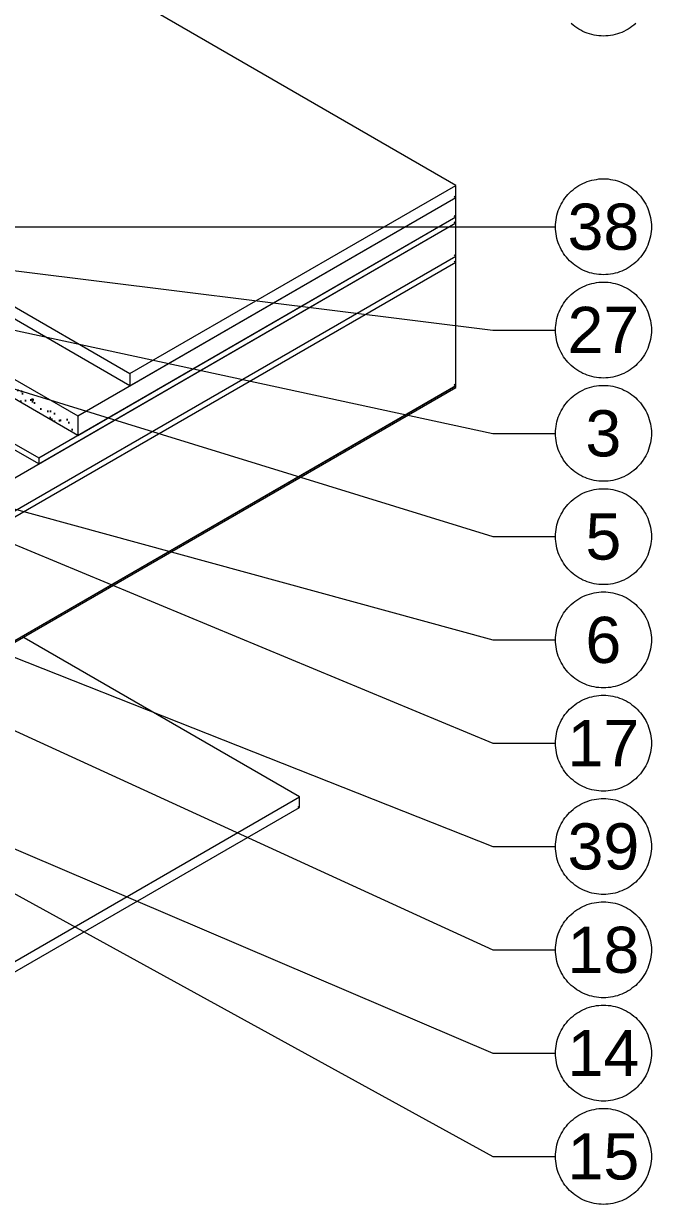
# Model space of a CAD drawing. Header units: millimetres. Extents: x 0 to 5940, y 0 to 8400.
# Drawn here: x 2268 to 2948, y 3268 to 4548 of the extents above; entities that cross this region are included whole.
import ezdxf

# ---------------------------------------------------------------- set-up
doc = ezdxf.new("R2010")
doc.units = ezdxf.units.MM
doc.header["$LTSCALE"] = 20
for name, color, linetype in [('1-CORTE-LINEAS', 7, 'Continuous'), ('2-DETALLES-ARISTAS', 7, 'Continuous'), ('2-DETALLES-RAYADOS', 8, 'Continuous'), ('3-TEXTOS', 7, 'Continuous')]:
    doc.layers.add(name, color=color, linetype=linetype)
doc.styles.add('ARIAL', font='arial.ttf')

msp = doc.modelspace()

# ---------------------------------------------------------------- hatches: boundary and pattern name
at = {"layer": '2-DETALLES-RAYADOS'}
h = msp.add_hatch(dxfattribs=at)
h.set_pattern_fill('AR-SAND', scale=0.4)
h.paths.add_polyline_path([(1808.7, 4400.6), (2326.3, 4101.8), (2326.3, 4101.8), (2326.3, 4123), (2326.3, 4123), (2129.1, 4236.9), (2129, 4236.9), (2128.4, 4236.9), (2127.7, 4236.9), (2127, 4237), (2126.3, 4237.2), (2125.7, 4237.4), (2125, 4237.7), (2124.5, 4238.1), (2123.9, 4238.5), (2123.4, 4239), (2122.9, 4239.5), (2122.5, 4240), (2122.2, 4240.6), (2122, 4241), (1808.7, 4421.9), (1808.7, 4400.6), (1808.7, 4400.6), (1808.7, 4400.6)])

# ---------------------------------------------------------------- linework, layer by layer
at = {"layer": '1-CORTE-LINEAS', "color": 7, "lineweight": 18}
for points in [[(2931.4, 4548.3), (2929.4, 4546.6), (2927.4, 4545.1), (2925.3, 4543.6), (2923.2, 4542.2), (2921, 4541), (2918.7, 4539.8), (2916.4, 4538.8), (2914, 4537.9), (2911.6, 4537.1), (2909.1, 4536.4), (2906.6, 4535.8), (2904.1, 4535.4), (2901.6, 4535.1), (2899, 4534.9), (2896.5, 4534.8), (2893.9, 4534.9), (2891.4, 4535.1), (2888.8, 4535.4), (2886.3, 4535.8), (2883.8, 4536.4), (2881.4, 4537.1), (2878.9, 4537.9), (2876.6, 4538.8), (2874.2, 4539.8), (2871.9, 4541), (2869.7, 4542.2), (2867.6, 4543.6), (2865.5, 4545.1), (2863.5, 4546.6), (2861.5, 4548.3)], [(2948.5, 4328), (2948.4, 4325.5), (2948.2, 4322.9), (2947.9, 4320.4), (2947.5, 4317.9), (2946.9, 4315.4), (2946.2, 4312.9), (2945.4, 4310.5), (2944.5, 4308.1), (2943.5, 4305.8), (2942.3, 4303.5), (2941.1, 4301.3), (2939.7, 4299.1), (2938.2, 4297), (2936.7, 4295), (2935, 4293.1), (2933.2, 4291.2), (2931.4, 4289.5), (2929.4, 4287.8), (2927.4, 4286.2), (2925.3, 4284.8), (2923.2, 4283.4), (2921, 4282.2), (2918.7, 4281), (2916.4, 4280), (2914, 4279), (2911.6, 4278.2), (2909.1, 4277.6), (2906.6, 4277), (2904.1, 4276.6), (2901.6, 4276.3), (2899, 4276.1), (2896.5, 4276), (2893.9, 4276.1), (2891.4, 4276.3), (2888.8, 4276.6), (2886.3, 4277), (2883.8, 4277.6), (2881.4, 4278.2), (2878.9, 4279), (2876.6, 4280), (2874.2, 4281), (2871.9, 4282.2), (2869.7, 4283.4), (2867.6, 4284.8), (2865.5, 4286.2), (2863.5, 4287.8), (2861.5, 4289.5), (2859.7, 4291.2), (2857.9, 4293.1), (2856.3, 4295), (2854.7, 4297), (2853.2, 4299.1), (2851.9, 4301.3), (2850.6, 4303.5), (2849.5, 4305.8), (2848.4, 4308.1), (2847.5, 4310.5), (2846.7, 4312.9), (2846, 4315.4), (2845.5, 4317.9), (2845, 4320.4), (2844.7, 4322.9), (2844.5, 4325.5), (2844.5, 4328), (2844.5, 4330.6), (2844.7, 4333.1), (2845, 4335.6), (2845.5, 4338.2), (2846, 4340.6), (2846.7, 4343.1), (2847.5, 4345.5), (2848.4, 4347.9), (2849.5, 4350.2), (2850.6, 4352.5), (2851.9, 4354.7), (2853.2, 4356.9), (2854.7, 4359), (2856.3, 4361), (2857.9, 4362.9), (2859.7, 4364.8), (2861.5, 4366.5), (2863.5, 4368.2), (2865.5, 4369.8), (2867.6, 4371.2), (2869.7, 4372.6), (2871.9, 4373.9), (2874.2, 4375), (2876.6, 4376.1), (2878.9, 4377), (2881.4, 4377.8), (2883.8, 4378.5), (2886.3, 4379), (2888.8, 4379.4), (2891.4, 4379.8), (2893.9, 4379.9), (2896.5, 4380), (2899, 4379.9), (2901.6, 4379.8), (2904.1, 4379.4), (2906.6, 4379), (2909.1, 4378.5), (2911.6, 4377.8), (2914, 4377), (2916.4, 4376.1), (2918.7, 4375), (2921, 4373.9), (2923.2, 4372.6), (2925.3, 4371.2), (2927.4, 4369.8), (2929.4, 4368.2), (2931.4, 4366.5), (2933.2, 4364.8), (2935, 4362.9), (2936.7, 4361), (2938.2, 4359), (2939.7, 4356.9), (2941.1, 4354.7), (2942.3, 4352.5), (2943.5, 4350.2), (2944.5, 4347.9), (2945.4, 4345.5), (2946.2, 4343.1), (2946.9, 4340.6), (2947.5, 4338.2), (2947.9, 4335.6), (2948.2, 4333.1), (2948.4, 4330.6), (2948.5, 4328)], [(2948.5, 4216), (2948.4, 4213.5), (2948.2, 4210.9), (2947.9, 4208.4), (2947.5, 4205.9), (2946.9, 4203.4), (2946.2, 4200.9), (2945.4, 4198.5), (2944.5, 4196.1), (2943.5, 4193.8), (2942.3, 4191.5), (2941.1, 4189.3), (2939.7, 4187.1), (2938.2, 4185), (2936.7, 4183), (2935, 4181.1), (2933.2, 4179.2), (2931.4, 4177.5), (2929.4, 4175.8), (2927.4, 4174.2), (2925.3, 4172.8), (2923.2, 4171.4), (2921, 4170.2), (2918.7, 4169), (2916.4, 4168), (2914, 4167.1), (2911.6, 4166.3), (2909.1, 4165.6), (2906.6, 4165), (2904.1, 4164.6), (2901.6, 4164.3), (2899, 4164.1), (2896.5, 4164), (2893.9, 4164.1), (2891.4, 4164.3), (2888.8, 4164.6), (2886.3, 4165), (2883.8, 4165.6), (2881.4, 4166.3), (2878.9, 4167.1), (2876.6, 4168), (2874.2, 4169), (2871.9, 4170.2), (2869.7, 4171.4), (2867.6, 4172.8), (2865.5, 4174.2), (2863.5, 4175.8), (2861.5, 4177.5), (2859.7, 4179.2), (2857.9, 4181.1), (2856.3, 4183), (2854.7, 4185), (2853.2, 4187.1), (2851.9, 4189.3), (2850.6, 4191.5), (2849.5, 4193.8), (2848.4, 4196.1), (2847.5, 4198.5), (2846.7, 4200.9), (2846, 4203.4), (2845.5, 4205.9), (2845, 4208.4), (2844.7, 4210.9), (2844.5, 4213.5), (2844.5, 4216), (2844.5, 4218.6), (2844.7, 4221.1), (2845, 4223.6), (2845.5, 4226.2), (2846, 4228.6), (2846.7, 4231.1), (2847.5, 4233.5), (2848.4, 4235.9), (2849.5, 4238.2), (2850.6, 4240.5), (2851.9, 4242.7), (2853.2, 4244.9), (2854.7, 4247), (2856.3, 4249), (2857.9, 4250.9), (2859.7, 4252.8), (2861.5, 4254.5), (2863.5, 4256.2), (2865.5, 4257.8), (2867.6, 4259.2), (2869.7, 4260.6), (2871.9, 4261.9), (2874.2, 4263), (2876.6, 4264.1), (2878.9, 4265), (2881.4, 4265.8), (2883.8, 4266.5), (2886.3, 4267), (2888.8, 4267.4), (2891.4, 4267.8), (2893.9, 4267.9), (2896.5, 4268), (2899, 4267.9), (2901.6, 4267.8), (2904.1, 4267.4), (2906.6, 4267), (2909.1, 4266.5), (2911.6, 4265.8), (2914, 4265), (2916.4, 4264.1), (2918.7, 4263), (2921, 4261.9), (2923.2, 4260.6), (2925.3, 4259.2), (2927.4, 4257.8), (2929.4, 4256.2), (2931.4, 4254.5), (2933.2, 4252.8), (2935, 4250.9), (2936.7, 4249), (2938.2, 4247), (2939.7, 4244.9), (2941.1, 4242.7), (2942.3, 4240.5), (2943.5, 4238.2), (2944.5, 4235.9), (2945.4, 4233.5), (2946.2, 4231.1), (2946.9, 4228.6), (2947.5, 4226.2), (2947.9, 4223.6), (2948.2, 4221.1), (2948.4, 4218.6), (2948.5, 4216)], [(2948.5, 4104), (2948.4, 4101.5), (2948.2, 4098.9), (2947.9, 4096.4), (2947.5, 4093.9), (2946.9, 4091.4), (2946.2, 4088.9), (2945.4, 4086.5), (2944.5, 4084.1), (2943.5, 4081.8), (2942.3, 4079.5), (2941.1, 4077.3), (2939.7, 4075.1), (2938.2, 4073), (2936.7, 4071), (2935, 4069.1), (2933.2, 4067.2), (2931.4, 4065.5), (2929.4, 4063.8), (2927.4, 4062.2), (2925.3, 4060.8), (2923.2, 4059.4), (2921, 4058.2), (2918.7, 4057), (2916.4, 4056), (2914, 4055.1), (2911.6, 4054.3), (2909.1, 4053.6), (2906.6, 4053), (2904.1, 4052.6), (2901.6, 4052.3), (2899, 4052.1), (2896.5, 4052), (2893.9, 4052.1), (2891.4, 4052.3), (2888.8, 4052.6), (2886.3, 4053), (2883.8, 4053.6), (2881.4, 4054.3), (2878.9, 4055.1), (2876.6, 4056), (2874.2, 4057), (2871.9, 4058.2), (2869.7, 4059.4), (2867.6, 4060.8), (2865.5, 4062.2), (2863.5, 4063.8), (2861.5, 4065.5), (2859.7, 4067.2), (2857.9, 4069.1), (2856.3, 4071), (2854.7, 4073), (2853.2, 4075.1), (2851.9, 4077.3), (2850.6, 4079.5), (2849.5, 4081.8), (2848.4, 4084.1), (2847.5, 4086.5), (2846.7, 4088.9), (2846, 4091.4), (2845.5, 4093.9), (2845, 4096.4), (2844.7, 4098.9), (2844.5, 4101.5), (2844.5, 4104), (2844.5, 4106.6), (2844.7, 4109.1), (2845, 4111.6), (2845.5, 4114.2), (2846, 4116.6), (2846.7, 4119.1), (2847.5, 4121.5), (2848.4, 4123.9), (2849.5, 4126.2), (2850.6, 4128.5), (2851.9, 4130.7), (2853.2, 4132.9), (2854.7, 4135), (2856.3, 4137), (2857.9, 4138.9), (2859.7, 4140.8), (2861.5, 4142.5), (2863.5, 4144.2), (2865.5, 4145.8), (2867.6, 4147.2), (2869.7, 4148.6), (2871.9, 4149.9), (2874.2, 4151), (2876.6, 4152.1), (2878.9, 4153), (2881.4, 4153.8), (2883.8, 4154.5), (2886.3, 4155), (2888.8, 4155.4), (2891.4, 4155.8), (2893.9, 4155.9), (2896.5, 4156), (2899, 4155.9), (2901.6, 4155.8), (2904.1, 4155.4), (2906.6, 4155), (2909.1, 4154.5), (2911.6, 4153.8), (2914, 4153), (2916.4, 4152.1), (2918.7, 4151), (2921, 4149.9), (2923.2, 4148.6), (2925.3, 4147.2), (2927.4, 4145.8), (2929.4, 4144.2), (2931.4, 4142.5), (2933.2, 4140.8), (2935, 4138.9), (2936.7, 4137), (2938.2, 4135), (2939.7, 4132.9), (2941.1, 4130.7), (2942.3, 4128.5), (2943.5, 4126.2), (2944.5, 4123.9), (2945.4, 4121.5), (2946.2, 4119.1), (2946.9, 4116.6), (2947.5, 4114.2), (2947.9, 4111.6), (2948.2, 4109.1), (2948.4, 4106.6), (2948.5, 4104)], [(2948.5, 3992), (2948.4, 3989.5), (2948.2, 3986.9), (2947.9, 3984.4), (2947.5, 3981.9), (2946.9, 3979.4), (2946.2, 3976.9), (2945.4, 3974.5), (2944.5, 3972.1), (2943.5, 3969.8), (2942.3, 3967.5), (2941.1, 3965.3), (2939.7, 3963.1), (2938.2, 3961), (2936.7, 3959), (2935, 3957.1), (2933.2, 3955.2), (2931.4, 3953.5), (2929.4, 3951.8), (2927.4, 3950.2), (2925.3, 3948.8), (2923.2, 3947.4), (2921, 3946.2), (2918.7, 3945), (2916.4, 3944), (2914, 3943.1), (2911.6, 3942.3), (2909.1, 3941.6), (2906.6, 3941), (2904.1, 3940.6), (2901.6, 3940.3), (2899, 3940.1), (2896.5, 3940), (2893.9, 3940.1), (2891.4, 3940.3), (2888.8, 3940.6), (2886.3, 3941), (2883.8, 3941.6), (2881.4, 3942.3), (2878.9, 3943.1), (2876.6, 3944), (2874.2, 3945), (2871.9, 3946.2), (2869.7, 3947.4), (2867.6, 3948.8), (2865.5, 3950.2), (2863.5, 3951.8), (2861.5, 3953.5), (2859.7, 3955.2), (2857.9, 3957.1), (2856.3, 3959), (2854.7, 3961), (2853.2, 3963.1), (2851.9, 3965.3), (2850.6, 3967.5), (2849.5, 3969.8), (2848.4, 3972.1), (2847.5, 3974.5), (2846.7, 3976.9), (2846, 3979.4), (2845.5, 3981.9), (2845, 3984.4), (2844.7, 3986.9), (2844.5, 3989.5), (2844.5, 3992), (2844.5, 3994.6), (2844.7, 3997.1), (2845, 3999.6), (2845.5, 4002.2), (2846, 4004.7), (2846.7, 4007.1), (2847.5, 4009.5), (2848.4, 4011.9), (2849.5, 4014.2), (2850.6, 4016.5), (2851.9, 4018.7), (2853.2, 4020.9), (2854.7, 4023), (2856.3, 4025), (2857.9, 4026.9), (2859.7, 4028.8), (2861.5, 4030.5), (2863.5, 4032.2), (2865.5, 4033.8), (2867.6, 4035.2), (2869.7, 4036.6), (2871.9, 4037.9), (2874.2, 4039), (2876.6, 4040.1), (2878.9, 4041), (2881.4, 4041.8), (2883.8, 4042.5), (2886.3, 4043), (2888.8, 4043.5), (2891.4, 4043.8), (2893.9, 4043.9), (2896.5, 4044), (2899, 4043.9), (2901.6, 4043.8), (2904.1, 4043.5), (2906.6, 4043), (2909.1, 4042.5), (2911.6, 4041.8), (2914, 4041), (2916.4, 4040.1), (2918.7, 4039), (2921, 4037.9), (2923.2, 4036.6), (2925.3, 4035.2), (2927.4, 4033.8), (2929.4, 4032.2), (2931.4, 4030.5), (2933.2, 4028.8), (2935, 4026.9), (2936.7, 4025), (2938.2, 4023), (2939.7, 4020.9), (2941.1, 4018.7), (2942.3, 4016.5), (2943.5, 4014.2), (2944.5, 4011.9), (2945.4, 4009.5), (2946.2, 4007.1), (2946.9, 4004.7), (2947.5, 4002.2), (2947.9, 3999.6), (2948.2, 3997.1), (2948.4, 3994.6), (2948.5, 3992)], [(2948.5, 3880), (2948.4, 3877.5), (2948.2, 3874.9), (2947.9, 3872.4), (2947.5, 3869.9), (2946.9, 3867.4), (2946.2, 3864.9), (2945.4, 3862.5), (2944.5, 3860.1), (2943.5, 3857.8), (2942.3, 3855.5), (2941.1, 3853.3), (2939.7, 3851.1), (2938.2, 3849), (2936.7, 3847), (2935, 3845.1), (2933.2, 3843.2), (2931.4, 3841.5), (2929.4, 3839.8), (2927.4, 3838.2), (2925.3, 3836.8), (2923.2, 3835.4), (2921, 3834.2), (2918.7, 3833), (2916.4, 3832), (2914, 3831.1), (2911.6, 3830.3), (2909.1, 3829.6), (2906.6, 3829), (2904.1, 3828.6), (2901.6, 3828.3), (2899, 3828.1), (2896.5, 3828), (2893.9, 3828.1), (2891.4, 3828.3), (2888.8, 3828.6), (2886.3, 3829), (2883.8, 3829.6), (2881.4, 3830.3), (2878.9, 3831.1), (2876.6, 3832), (2874.2, 3833), (2871.9, 3834.2), (2869.7, 3835.4), (2867.6, 3836.8), (2865.5, 3838.2), (2863.5, 3839.8), (2861.5, 3841.5), (2859.7, 3843.2), (2857.9, 3845.1), (2856.3, 3847), (2854.7, 3849), (2853.2, 3851.1), (2851.9, 3853.3), (2850.6, 3855.5), (2849.5, 3857.8), (2848.4, 3860.1), (2847.5, 3862.5), (2846.7, 3864.9), (2846, 3867.4), (2845.5, 3869.9), (2845, 3872.4), (2844.7, 3874.9), (2844.5, 3877.5), (2844.5, 3880), (2844.5, 3882.6), (2844.7, 3885.1), (2845, 3887.6), (2845.5, 3890.2), (2846, 3892.7), (2846.7, 3895.1), (2847.5, 3897.5), (2848.4, 3899.9), (2849.5, 3902.2), (2850.6, 3904.5), (2851.9, 3906.7), (2853.2, 3908.9), (2854.7, 3911), (2856.3, 3913), (2857.9, 3914.9), (2859.7, 3916.8), (2861.5, 3918.5), (2863.5, 3920.2), (2865.5, 3921.8), (2867.6, 3923.2), (2869.7, 3924.6), (2871.9, 3925.9), (2874.2, 3927), (2876.6, 3928.1), (2878.9, 3929), (2881.4, 3929.8), (2883.8, 3930.5), (2886.3, 3931), (2888.8, 3931.5), (2891.4, 3931.8), (2893.9, 3932), (2896.5, 3932), (2899, 3932), (2901.6, 3931.8), (2904.1, 3931.5), (2906.6, 3931), (2909.1, 3930.5), (2911.6, 3929.8), (2914, 3929), (2916.4, 3928.1), (2918.7, 3927), (2921, 3925.9), (2923.2, 3924.6), (2925.3, 3923.2), (2927.4, 3921.8), (2929.4, 3920.2), (2931.4, 3918.5), (2933.2, 3916.8), (2935, 3914.9), (2936.7, 3913), (2938.2, 3911), (2939.7, 3908.9), (2941.1, 3906.7), (2942.3, 3904.5), (2943.5, 3902.2), (2944.5, 3899.9), (2945.4, 3897.5), (2946.2, 3895.1), (2946.9, 3892.7), (2947.5, 3890.2), (2947.9, 3887.6), (2948.2, 3885.1), (2948.4, 3882.6), (2948.5, 3880)], [(2948.5, 3768), (2948.4, 3765.5), (2948.2, 3762.9), (2947.9, 3760.4), (2947.5, 3757.9), (2946.9, 3755.4), (2946.2, 3752.9), (2945.4, 3750.5), (2944.5, 3748.1), (2943.5, 3745.8), (2942.3, 3743.5), (2941.1, 3741.3), (2939.7, 3739.1), (2938.2, 3737), (2936.7, 3735), (2935, 3733.1), (2933.2, 3731.2), (2931.4, 3729.5), (2929.4, 3727.8), (2927.4, 3726.2), (2925.3, 3724.8), (2923.2, 3723.4), (2921, 3722.2), (2918.7, 3721), (2916.4, 3720), (2914, 3719.1), (2911.6, 3718.3), (2909.1, 3717.6), (2906.6, 3717), (2904.1, 3716.6), (2901.6, 3716.3), (2899, 3716.1), (2896.5, 3716), (2893.9, 3716.1), (2891.4, 3716.3), (2888.8, 3716.6), (2886.3, 3717), (2883.8, 3717.6), (2881.4, 3718.3), (2878.9, 3719.1), (2876.6, 3720), (2874.2, 3721), (2871.9, 3722.2), (2869.7, 3723.4), (2867.6, 3724.8), (2865.5, 3726.2), (2863.5, 3727.8), (2861.5, 3729.5), (2859.7, 3731.2), (2857.9, 3733.1), (2856.3, 3735), (2854.7, 3737), (2853.2, 3739.1), (2851.9, 3741.3), (2850.6, 3743.5), (2849.5, 3745.8), (2848.4, 3748.1), (2847.5, 3750.5), (2846.7, 3752.9), (2846, 3755.4), (2845.5, 3757.9), (2845, 3760.4), (2844.7, 3762.9), (2844.5, 3765.5), (2844.5, 3768), (2844.5, 3770.6), (2844.7, 3773.1), (2845, 3775.6), (2845.5, 3778.2), (2846, 3780.7), (2846.7, 3783.1), (2847.5, 3785.5), (2848.4, 3787.9), (2849.5, 3790.2), (2850.6, 3792.5), (2851.9, 3794.7), (2853.2, 3796.9), (2854.7, 3799), (2856.3, 3801), (2857.9, 3802.9), (2859.7, 3804.8), (2861.5, 3806.5), (2863.5, 3808.2), (2865.5, 3809.8), (2867.6, 3811.3), (2869.7, 3812.6), (2871.9, 3813.9), (2874.2, 3815), (2876.6, 3816.1), (2878.9, 3817), (2881.4, 3817.8), (2883.8, 3818.5), (2886.3, 3819), (2888.8, 3819.5), (2891.4, 3819.8), (2893.9, 3820), (2896.5, 3820), (2899, 3820), (2901.6, 3819.8), (2904.1, 3819.5), (2906.6, 3819), (2909.1, 3818.5), (2911.6, 3817.8), (2914, 3817), (2916.4, 3816.1), (2918.7, 3815), (2921, 3813.9), (2923.2, 3812.6), (2925.3, 3811.3), (2927.4, 3809.8), (2929.4, 3808.2), (2931.4, 3806.5), (2933.2, 3804.8), (2935, 3802.9), (2936.7, 3801), (2938.2, 3799), (2939.7, 3796.9), (2941.1, 3794.7), (2942.3, 3792.5), (2943.5, 3790.2), (2944.5, 3787.9), (2945.4, 3785.5), (2946.2, 3783.1), (2946.9, 3780.7), (2947.5, 3778.2), (2947.9, 3775.6), (2948.2, 3773.1), (2948.4, 3770.6), (2948.5, 3768)], [(2948.5, 3656), (2948.4, 3653.5), (2948.2, 3650.9), (2947.9, 3648.4), (2947.5, 3645.9), (2946.9, 3643.4), (2946.2, 3640.9), (2945.4, 3638.5), (2944.5, 3636.1), (2943.5, 3633.8), (2942.3, 3631.5), (2941.1, 3629.3), (2939.7, 3627.1), (2938.2, 3625), (2936.7, 3623), (2935, 3621.1), (2933.2, 3619.2), (2931.4, 3617.5), (2929.4, 3615.8), (2927.4, 3614.3), (2925.3, 3612.8), (2923.2, 3611.4), (2921, 3610.2), (2918.7, 3609), (2916.4, 3608), (2914, 3607.1), (2911.6, 3606.3), (2909.1, 3605.6), (2906.6, 3605), (2904.1, 3604.6), (2901.6, 3604.3), (2899, 3604.1), (2896.5, 3604), (2893.9, 3604.1), (2891.4, 3604.3), (2888.8, 3604.6), (2886.3, 3605), (2883.8, 3605.6), (2881.4, 3606.3), (2878.9, 3607.1), (2876.6, 3608), (2874.2, 3609), (2871.9, 3610.2), (2869.7, 3611.4), (2867.6, 3612.8), (2865.5, 3614.3), (2863.5, 3615.8), (2861.5, 3617.5), (2859.7, 3619.2), (2857.9, 3621.1), (2856.3, 3623), (2854.7, 3625), (2853.2, 3627.1), (2851.9, 3629.3), (2850.6, 3631.5), (2849.5, 3633.8), (2848.4, 3636.1), (2847.5, 3638.5), (2846.7, 3640.9), (2846, 3643.4), (2845.5, 3645.9), (2845, 3648.4), (2844.7, 3650.9), (2844.5, 3653.5), (2844.5, 3656), (2844.5, 3658.6), (2844.7, 3661.1), (2845, 3663.6), (2845.5, 3666.2), (2846, 3668.7), (2846.7, 3671.1), (2847.5, 3673.5), (2848.4, 3675.9), (2849.5, 3678.3), (2850.6, 3680.5), (2851.9, 3682.7), (2853.2, 3684.9), (2854.7, 3687), (2856.3, 3689), (2857.9, 3690.9), (2859.7, 3692.8), (2861.5, 3694.5), (2863.5, 3696.2), (2865.5, 3697.8), (2867.6, 3699.3), (2869.7, 3700.6), (2871.9, 3701.9), (2874.2, 3703), (2876.6, 3704.1), (2878.9, 3705), (2881.4, 3705.8), (2883.8, 3706.5), (2886.3, 3707), (2888.8, 3707.5), (2891.4, 3707.8), (2893.9, 3708), (2896.5, 3708), (2899, 3708), (2901.6, 3707.8), (2904.1, 3707.5), (2906.6, 3707), (2909.1, 3706.5), (2911.6, 3705.8), (2914, 3705), (2916.4, 3704.1), (2918.7, 3703), (2921, 3701.9), (2923.2, 3700.6), (2925.3, 3699.3), (2927.4, 3697.8), (2929.4, 3696.2), (2931.4, 3694.5), (2933.2, 3692.8), (2935, 3690.9), (2936.7, 3689), (2938.2, 3687), (2939.7, 3684.9), (2941.1, 3682.7), (2942.3, 3680.5), (2943.5, 3678.3), (2944.5, 3675.9), (2945.4, 3673.5), (2946.2, 3671.1), (2946.9, 3668.7), (2947.5, 3666.2), (2947.9, 3663.6), (2948.2, 3661.1), (2948.4, 3658.6), (2948.5, 3656)], [(2948.5, 3544), (2948.4, 3541.5), (2948.2, 3538.9), (2947.9, 3536.4), (2947.5, 3533.9), (2946.9, 3531.4), (2946.2, 3528.9), (2945.4, 3526.5), (2944.5, 3524.1), (2943.5, 3521.8), (2942.3, 3519.5), (2941.1, 3517.3), (2939.7, 3515.1), (2938.2, 3513), (2936.7, 3511), (2935, 3509.1), (2933.2, 3507.2), (2931.4, 3505.5), (2929.4, 3503.8), (2927.4, 3502.3), (2925.3, 3500.8), (2923.2, 3499.4), (2921, 3498.2), (2918.7, 3497), (2916.4, 3496), (2914, 3495.1), (2911.6, 3494.3), (2909.1, 3493.6), (2906.6, 3493), (2904.1, 3492.6), (2901.6, 3492.3), (2899, 3492.1), (2896.5, 3492), (2893.9, 3492.1), (2891.4, 3492.3), (2888.8, 3492.6), (2886.3, 3493), (2883.8, 3493.6), (2881.4, 3494.3), (2878.9, 3495.1), (2876.6, 3496), (2874.2, 3497), (2871.9, 3498.2), (2869.7, 3499.4), (2867.6, 3500.8), (2865.5, 3502.3), (2863.5, 3503.8), (2861.5, 3505.5), (2859.7, 3507.2), (2857.9, 3509.1), (2856.3, 3511), (2854.7, 3513), (2853.2, 3515.1), (2851.9, 3517.3), (2850.6, 3519.5), (2849.5, 3521.8), (2848.4, 3524.1), (2847.5, 3526.5), (2846.7, 3528.9), (2846, 3531.4), (2845.5, 3533.9), (2845, 3536.4), (2844.7, 3538.9), (2844.5, 3541.5), (2844.5, 3544), (2844.5, 3546.6), (2844.7, 3549.1), (2845, 3551.6), (2845.5, 3554.2), (2846, 3556.7), (2846.7, 3559.1), (2847.5, 3561.5), (2848.4, 3563.9), (2849.5, 3566.3), (2850.6, 3568.5), (2851.9, 3570.7), (2853.2, 3572.9), (2854.7, 3575), (2856.3, 3577), (2857.9, 3578.9), (2859.7, 3580.8), (2861.5, 3582.5), (2863.5, 3584.2), (2865.5, 3585.8), (2867.6, 3587.3), (2869.7, 3588.6), (2871.9, 3589.9), (2874.2, 3591), (2876.6, 3592.1), (2878.9, 3593), (2881.4, 3593.8), (2883.8, 3594.5), (2886.3, 3595), (2888.8, 3595.5), (2891.4, 3595.8), (2893.9, 3596), (2896.5, 3596), (2899, 3596), (2901.6, 3595.8), (2904.1, 3595.5), (2906.6, 3595), (2909.1, 3594.5), (2911.6, 3593.8), (2914, 3593), (2916.4, 3592.1), (2918.7, 3591), (2921, 3589.9), (2923.2, 3588.6), (2925.3, 3587.3), (2927.4, 3585.8), (2929.4, 3584.2), (2931.4, 3582.5), (2933.2, 3580.8), (2935, 3578.9), (2936.7, 3577), (2938.2, 3575), (2939.7, 3572.9), (2941.1, 3570.7), (2942.3, 3568.5), (2943.5, 3566.3), (2944.5, 3563.9), (2945.4, 3561.5), (2946.2, 3559.1), (2946.9, 3556.7), (2947.5, 3554.2), (2947.9, 3551.6), (2948.2, 3549.1), (2948.4, 3546.6), (2948.5, 3544)], [(2948.5, 3432), (2948.4, 3429.5), (2948.2, 3426.9), (2947.9, 3424.4), (2947.5, 3421.9), (2946.9, 3419.4), (2946.2, 3416.9), (2945.4, 3414.5), (2944.5, 3412.1), (2943.5, 3409.8), (2942.3, 3407.5), (2941.1, 3405.3), (2939.7, 3403.1), (2938.2, 3401), (2936.7, 3399), (2935, 3397.1), (2933.2, 3395.2), (2931.4, 3393.5), (2929.4, 3391.8), (2927.4, 3390.3), (2925.3, 3388.8), (2923.2, 3387.4), (2921, 3386.2), (2918.7, 3385), (2916.4, 3384), (2914, 3383.1), (2911.6, 3382.3), (2909.1, 3381.6), (2906.6, 3381), (2904.1, 3380.6), (2901.6, 3380.3), (2899, 3380.1), (2896.5, 3380), (2893.9, 3380.1), (2891.4, 3380.3), (2888.8, 3380.6), (2886.3, 3381), (2883.8, 3381.6), (2881.4, 3382.3), (2878.9, 3383.1), (2876.6, 3384), (2874.2, 3385), (2871.9, 3386.2), (2869.7, 3387.4), (2867.6, 3388.8), (2865.5, 3390.3), (2863.5, 3391.8), (2861.5, 3393.5), (2859.7, 3395.2), (2857.9, 3397.1), (2856.3, 3399), (2854.7, 3401), (2853.2, 3403.1), (2851.9, 3405.3), (2850.6, 3407.5), (2849.5, 3409.8), (2848.4, 3412.1), (2847.5, 3414.5), (2846.7, 3416.9), (2846, 3419.4), (2845.5, 3421.9), (2845, 3424.4), (2844.7, 3426.9), (2844.5, 3429.5), (2844.5, 3432), (2844.5, 3434.6), (2844.7, 3437.1), (2845, 3439.6), (2845.5, 3442.2), (2846, 3444.7), (2846.7, 3447.1), (2847.5, 3449.5), (2848.4, 3451.9), (2849.5, 3454.3), (2850.6, 3456.5), (2851.9, 3458.7), (2853.2, 3460.9), (2854.7, 3463), (2856.3, 3465), (2857.9, 3466.9), (2859.7, 3468.8), (2861.5, 3470.5), (2863.5, 3472.2), (2865.5, 3473.8), (2867.6, 3475.3), (2869.7, 3476.6), (2871.9, 3477.9), (2874.2, 3479), (2876.6, 3480.1), (2878.9, 3481), (2881.4, 3481.8), (2883.8, 3482.5), (2886.3, 3483), (2888.8, 3483.5), (2891.4, 3483.8), (2893.9, 3484), (2896.5, 3484), (2899, 3484), (2901.6, 3483.8), (2904.1, 3483.5), (2906.6, 3483), (2909.1, 3482.5), (2911.6, 3481.8), (2914, 3481), (2916.4, 3480.1), (2918.7, 3479), (2921, 3477.9), (2923.2, 3476.6), (2925.3, 3475.3), (2927.4, 3473.8), (2929.4, 3472.2), (2931.4, 3470.5), (2933.2, 3468.8), (2935, 3466.9), (2936.7, 3465), (2938.2, 3463), (2939.7, 3460.9), (2941.1, 3458.7), (2942.3, 3456.5), (2943.5, 3454.3), (2944.5, 3451.9), (2945.4, 3449.5), (2946.2, 3447.1), (2946.9, 3444.7), (2947.5, 3442.2), (2947.9, 3439.6), (2948.2, 3437.1), (2948.4, 3434.6), (2948.5, 3432)], [(2948.5, 3320), (2948.4, 3317.5), (2948.2, 3314.9), (2947.9, 3312.4), (2947.5, 3309.9), (2946.9, 3307.4), (2946.2, 3304.9), (2945.4, 3302.5), (2944.5, 3300.1), (2943.5, 3297.8), (2942.3, 3295.5), (2941.1, 3293.3), (2939.7, 3291.1), (2938.2, 3289), (2936.7, 3287), (2935, 3285.1), (2933.2, 3283.2), (2931.4, 3281.5), (2929.4, 3279.8), (2927.4, 3278.3), (2925.3, 3276.8), (2923.2, 3275.4), (2921, 3274.2), (2918.7, 3273), (2916.4, 3272), (2914, 3271.1), (2911.6, 3270.3), (2909.1, 3269.6), (2906.6, 3269), (2904.1, 3268.6), (2901.6, 3268.3), (2899, 3268.1), (2896.5, 3268), (2893.9, 3268.1), (2891.4, 3268.3), (2888.8, 3268.6), (2886.3, 3269), (2883.8, 3269.6), (2881.4, 3270.3), (2878.9, 3271.1), (2876.6, 3272), (2874.2, 3273), (2871.9, 3274.2), (2869.7, 3275.4), (2867.6, 3276.8), (2865.5, 3278.3), (2863.5, 3279.8), (2861.5, 3281.5), (2859.7, 3283.2), (2857.9, 3285.1), (2856.3, 3287), (2854.7, 3289), (2853.2, 3291.1), (2851.9, 3293.3), (2850.6, 3295.5), (2849.5, 3297.8), (2848.4, 3300.1), (2847.5, 3302.5), (2846.7, 3304.9), (2846, 3307.4), (2845.5, 3309.9), (2845, 3312.4), (2844.7, 3314.9), (2844.5, 3317.5), (2844.5, 3320), (2844.5, 3322.6), (2844.7, 3325.1), (2845, 3327.6), (2845.5, 3330.2), (2846, 3332.7), (2846.7, 3335.1), (2847.5, 3337.5), (2848.4, 3339.9), (2849.5, 3342.3), (2850.6, 3344.5), (2851.9, 3346.7), (2853.2, 3348.9), (2854.7, 3351), (2856.3, 3353), (2857.9, 3354.9), (2859.7, 3356.8), (2861.5, 3358.5), (2863.5, 3360.2), (2865.5, 3361.8), (2867.6, 3363.3), (2869.7, 3364.6), (2871.9, 3365.9), (2874.2, 3367), (2876.6, 3368.1), (2878.9, 3369), (2881.4, 3369.8), (2883.8, 3370.5), (2886.3, 3371), (2888.8, 3371.5), (2891.4, 3371.8), (2893.9, 3372), (2896.5, 3372), (2899, 3372), (2901.6, 3371.8), (2904.1, 3371.5), (2906.6, 3371), (2909.1, 3370.5), (2911.6, 3369.8), (2914, 3369), (2916.4, 3368.1), (2918.7, 3367), (2921, 3365.9), (2923.2, 3364.6), (2925.3, 3363.3), (2927.4, 3361.8), (2929.4, 3360.2), (2931.4, 3358.5), (2933.2, 3356.8), (2935, 3354.9), (2936.7, 3353), (2938.2, 3351), (2939.7, 3348.9), (2941.1, 3346.7), (2942.3, 3344.5), (2943.5, 3342.3), (2944.5, 3339.9), (2945.4, 3337.5), (2946.2, 3335.1), (2946.9, 3332.7), (2947.5, 3330.2), (2947.9, 3327.6), (2948.2, 3325.1), (2948.4, 3322.6), (2948.5, 3320)]]:
    msp.add_lwpolyline(points, dxfattribs=at)
at = {"layer": '2-DETALLES-ARISTAS', "color": 7, "lineweight": 18}
for p, q in [((2736.5, 4372.9), (2218.9, 4671.7)), ((2382.9, 4155.7), (1865.3, 4454.5)), ((2326.3, 4101.8), (1847.7, 4378.2)), ((2382.9, 4168.8), (2736.5, 4372.9)), ((2736.5, 4359.8), (2736.5, 4372.9)), ((2326.3, 4123), (2736.5, 4359.8)), ((2382.9, 4155.7), (2736.5, 4359.8)), ((2734.6, 4360.9), (2736.5, 4359.8)), ((2736.5, 4359.8), (2734.6, 4360.9)), ((2736.5, 4338.6), (2736.5, 4359.8)), ((1844.8, 4330.8), (2283.9, 4077.3)), ((2241.5, 4046.3), (2736.5, 4332.1)), ((2283.9, 4077.3), (2736.5, 4338.6)), ((2283.9, 4070.8), (2736.5, 4332.1)), ((2326.3, 4101.8), (2736.5, 4338.6)), ((2734.6, 4339.7), (2736.5, 4338.6)), ((2736.5, 4338.6), (2734.6, 4339.7)), ((2734.6, 4333.1), (2736.5, 4332.1)), ((2736.5, 4332.1), (2734.6, 4333.1)), ((2736.5, 4332.1), (2736.5, 4338.6)), ((2736.5, 4155.7), (2736.5, 4332.1)), ((2283.9, 4070.8), (1844.5, 4324.5)), ((2255.6, 4018.5), (2736.5, 4296.1)), ((2255.6, 4012), (2736.5, 4289.6)), ((2736.5, 4296.1), (2734.6, 4297.2)), ((2734.6, 4290.7), (2736.5, 4289.6)), ((2736.5, 4289.6), (2736.5, 4296.1)), ((2176.8, 4287.8), (2382.9, 4168.8)), ((2129.1, 4236.9), (2326.3, 4123)), ((2382.9, 4168.8), (2382.9, 4155.7)), ((2241.5, 3870.1), (2736.5, 4155.9)), ((2241.5, 3869.9), (2736.5, 4155.7)), ((2241.5, 3868.1), (2736.5, 4153.9)), ((2736.5, 4155.9), (2734.6, 4156.9)), ((2734.6, 4156.8), (2736.5, 4155.7)), ((2734.6, 4155), (2736.5, 4153.9)), ((2736.5, 4153.9), (2736.5, 4155.9)), ((2326.3, 4123), (2326.3, 4101.8)), ((2283.9, 4077.3), (2283.9, 4070.8)), ((2566.8, 3709.9), (2268.1, 3882.3)), ((2241.5, 3522.1), (2566.8, 3709.9)), ((2566.8, 3698.5), (2566.8, 3709.9)), ((2241.5, 3510.7), (2566.8, 3698.5)), ((2564.9, 3699.5), (2566.8, 3698.5))]:
    msp.add_line(p, q, dxfattribs=at)
at = {"layer": '3-TEXTOS', "color": 7, "lineweight": 15}
for points in [[(1845.4, 4328), (2776.5, 4328), (2844.5, 4328)], [(2177.7, 4290.4), (2776.5, 4216), (2844.5, 4216)], [(2135.2, 4242.4), (2776.5, 4104), (2844.5, 4104)], [(2092.6, 4202.7), (2776.5, 3992), (2844.5, 3992)], [(1937.1, 4109.8), (2776.5, 3880), (2844.5, 3880)], [(2191.4, 4011), (2776.5, 3768), (2844.5, 3768)], [(1929.8, 3990.7), (2776.5, 3656), (2844.5, 3656)], [(2049.9, 3876.8), (2776.5, 3544), (2844.5, 3544)], [(1839.2, 3832.1), (2776.5, 3432), (2844.5, 3432)], [(2120.3, 3680.4), (2776.5, 3320), (2844.5, 3320)]]:
    msp.add_lwpolyline(points, dxfattribs=at)

# ---------------------------------------------------------------- texts
at = {"layer": '3-TEXTOS', "color": 7, "style": 'ARIAL'}
for s, height, p in [('38', 50.09, (2857.5, 4303)), ('27', 50.09, (2857.5, 4191.1)), ('3', 50.1, (2876.9, 4079)), ('5', 50.1, (2876.9, 3967.1)), ('6', 50.1, (2876.9, 3855)), ('17', 50.09, (2857.5, 3743.1)), ('39', 50.09, (2857.5, 3631.1)), ('18', 50.09, (2857.5, 3519)), ('14', 50.09, (2857.5, 3407.1)), ('15', 50.09, (2857.5, 3295))]:
    msp.add_text(s, height=height, dxfattribs=at).set_placement(p)

doc.saveas('drawing.dxf')
